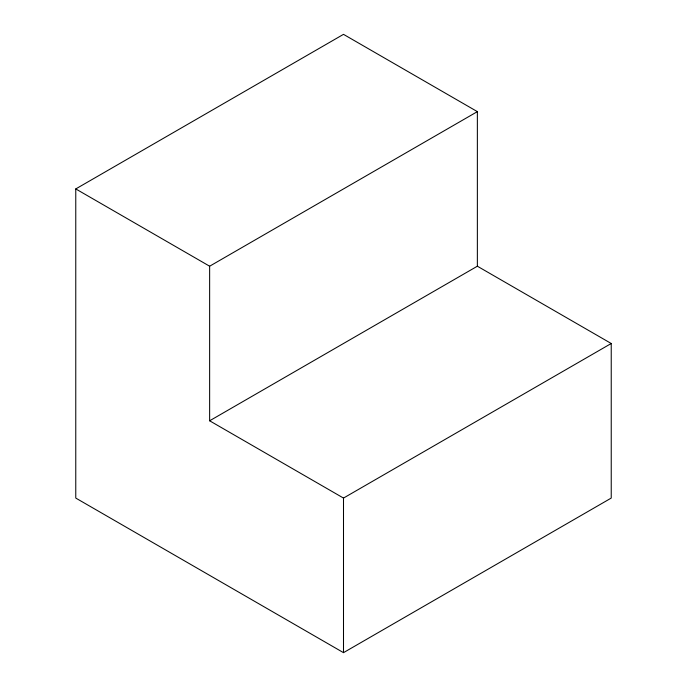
<?xml version="1.0" encoding="UTF-8"?>
<svg xmlns="http://www.w3.org/2000/svg" width="687" height="687" viewBox="0 0 687 687"><rect width="100%" height="100%" fill="white"/><g stroke="black" fill="none" stroke-linecap="round" stroke-linejoin="round"><path stroke-width="1.03" d="M477.362 266.212L611.232 343.5L611.232 498.075L343.5 652.65L75.768 498.075L75.768 188.925L343.5 34.35L477.362 111.638L477.362 266.212L209.638 420.788L209.638 266.212L477.362 111.638M209.638 420.788L343.5 498.075L611.232 343.5M75.768 188.925L209.638 266.212M343.5 498.075L343.5 652.65"/></g></svg>
